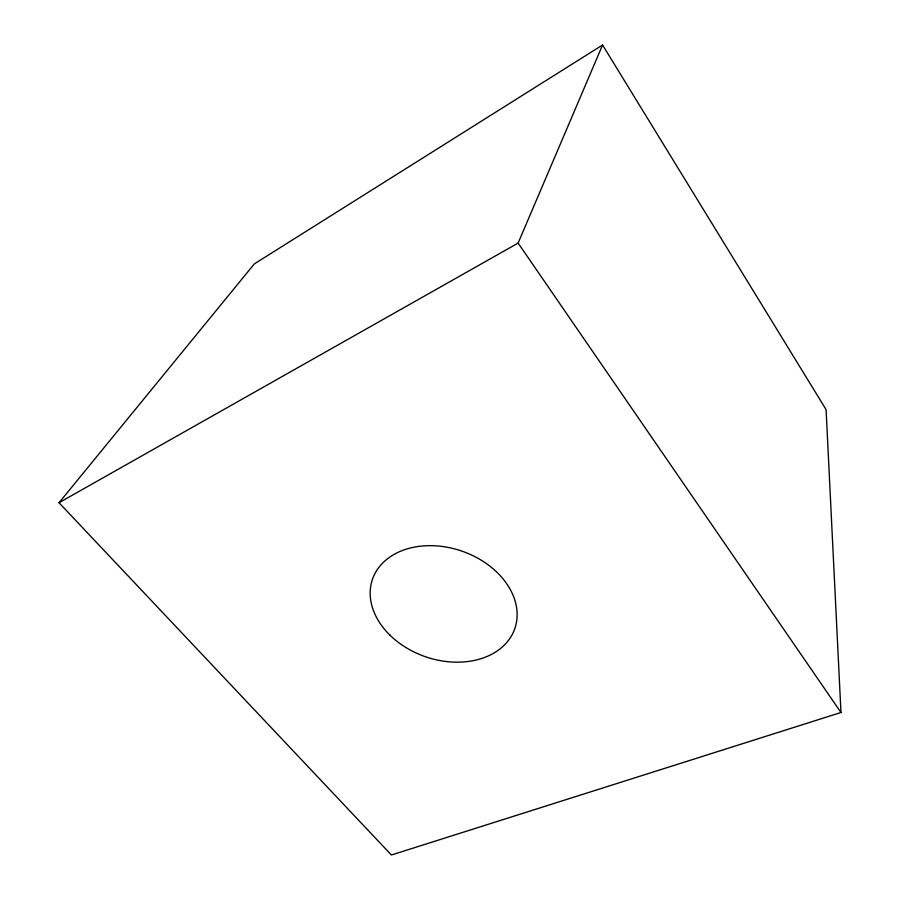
<?xml version="1.0" encoding="UTF-8"?>
<svg xmlns="http://www.w3.org/2000/svg" width="900" height="900" viewBox="0 0 900 900"><rect width="100%" height="100%" fill="white"/><g stroke="black" fill="none" stroke-linecap="round" stroke-linejoin="round"><path stroke-width="1.35" d="M59.029 502.729L518.119 243.09L602.572 45L826.087 409.624L840.971 712.496L391.41 855L59.029 502.729L254.329 263.903L602.572 45M518.119 243.09L840.971 712.496M390.082 635.276A75.308 55.856 19.1 0 0 513.99 630.754A75.308 55.856 19.1 0 0 426.892 545.715A75.308 55.856 19.1 0 0 390.082 635.276"/></g></svg>
